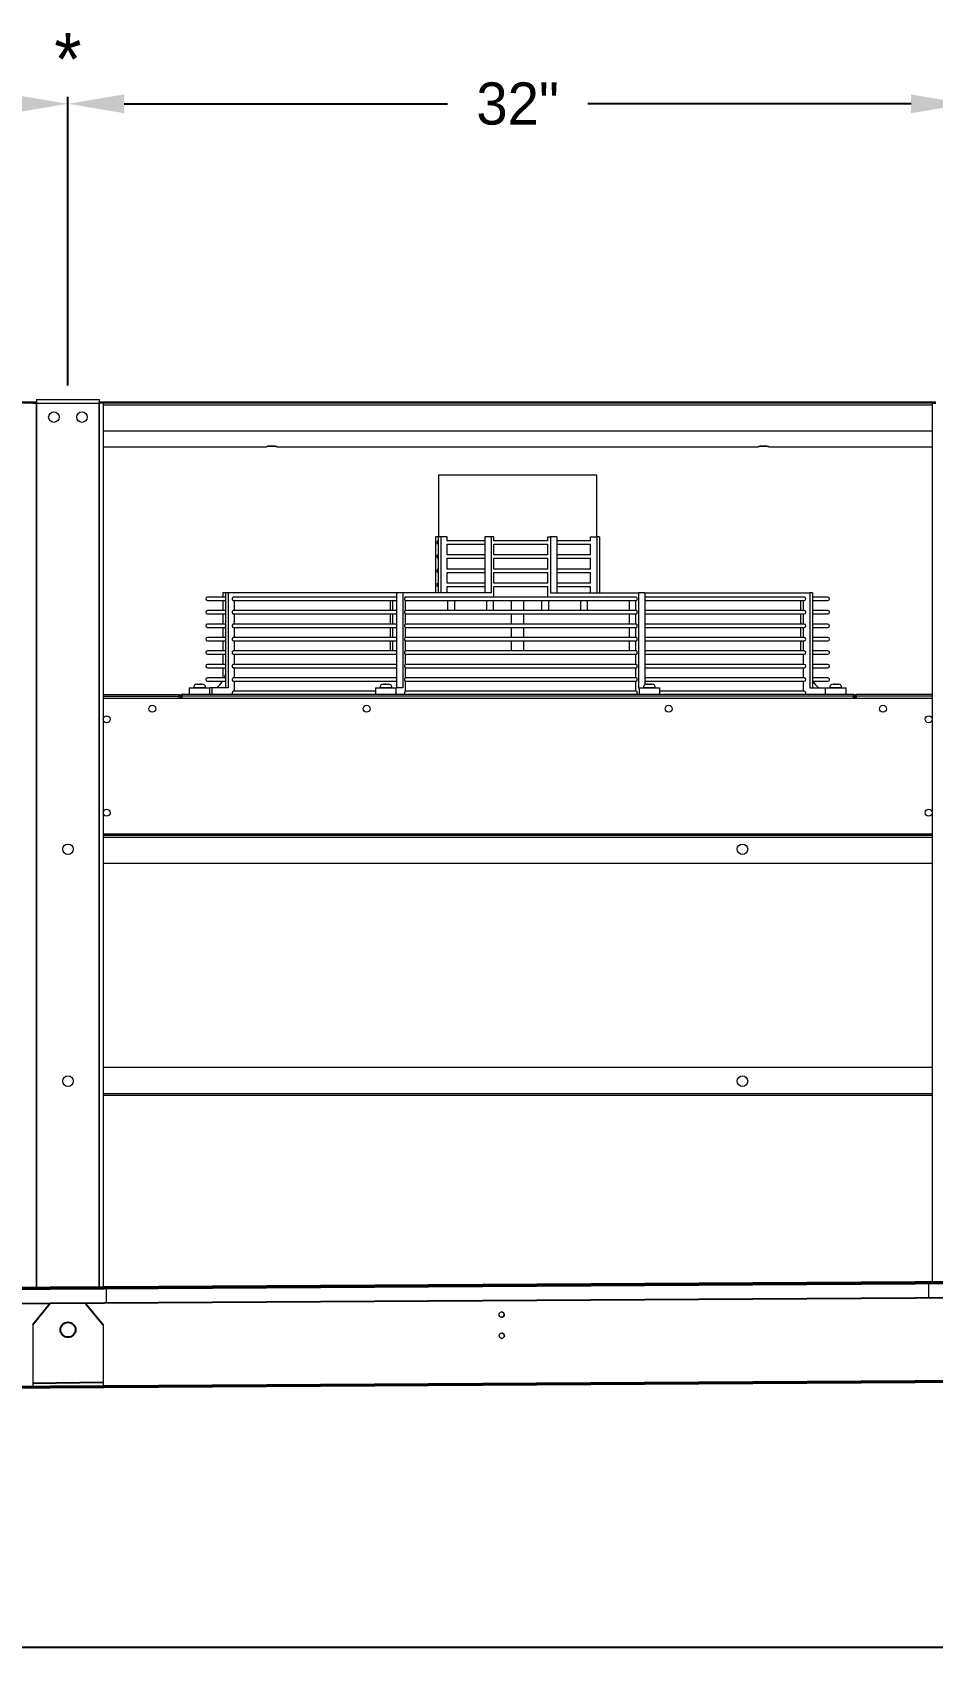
# Model space of a CAD drawing. Extents: x 6 to 271, y -23 to 146.
# Drawn here: x 193 to 225, y 30.5 to 88.9 of the extents above; entities that cross this region are included whole.
import ezdxf
from ezdxf.enums import TextEntityAlignment as Align

# ---------------------------------------------------------------- set-up
doc = ezdxf.new("R2010")
doc.units = 0
doc.header["$MEASUREMENT"] = 0
doc.layers.get('0').update_dxf_attribs({"linetype": 'CONTINUOUS'})
doc.layers.get('Defpoints').update_dxf_attribs({"linetype": 'CONTINUOUS'})
doc.dimstyles.get("Standard").update_dxf_attribs({"dimtxt": 1.5, "dimasz": 2, "dimexe": 0.25, "dimexo": 0.5, "dimgap": 0.75, "dimtad": 0, "dimtih": 1, "dimtoh": 1, "dimdec": 4, "dimzin": 0, "dimdsep": 46, "dimlunit": 5, "dimtxsty": 'STANDARD', "dimcen": 0.125, "dimclrd": 1, "dimclre": 1, "dimclrt": 1, "dimadec": 0, "dimazin": 0, "dimtfac": 1, "dimtdec": 4, "dimtofl": 0, "dimtmove": 0, "dimatfit": 3, "dimfxl": 1, "dimfrac": 2, "dimtolj": 1, "dimtzin": 0, "dimarcsym": 0})

# ---------------------------------------------------------------- blocks, each defined once
blk = doc.blocks.new('*D30')
at = {"color": 7, "lineweight": -2}
for p, q in [((265.292, 40.675), (265.292, 31.237)), ((90.295, 39.586), (90.295, 31.237)), ((92.295, 31.487), (174.794, 31.487)), ((263.292, 31.487), (180.794, 31.487))]:
    blk.add_line(p, q, dxfattribs=at)
at = {"color": 7}
for points in [[(92.295, 31.82), (92.295, 31.153), (90.295, 31.487)], [(263.292, 31.82), (263.292, 31.153), (265.292, 31.487)]]:
    blk.add_solid(points, dxfattribs=at)
at = {"layer": 'Defpoints', "color": 0}
for p in [(265.292, 41.175), (90.295, 40.086), (265.292, 31.487)]:
    blk.add_point(p, dxfattribs=at)
at = {"color": 7, "insert": (177.794, 31.487), "char_height": 1.5, "attachment_point": 5}
blk.add_mtext('\\A1;175"', dxfattribs=at)
blk = doc.blocks.new('*D34')
at = {"color": 7, "lineweight": -2}
for p, q in [((162.277, 76.382), (162.277, 86.652)), ((194.277, 76.382), (194.277, 86.652)), ((164.277, 86.402), (175.777, 86.402)), ((192.277, 86.402), (180.777, 86.402))]:
    blk.add_line(p, q, dxfattribs=at)
at = {"color": 7}
for points in [[(164.277, 86.735), (164.277, 86.068), (162.277, 86.402)], [(192.277, 86.735), (192.277, 86.068), (194.277, 86.402)]]:
    blk.add_solid(points, dxfattribs=at)
at = {"layer": 'Defpoints', "color": 0}
for p in [(194.277, 86.402), (162.277, 75.882), (194.277, 75.882)]:
    blk.add_point(p, dxfattribs=at)
at = {"color": 7, "insert": (178.277, 86.402), "char_height": 1.5, "attachment_point": 5}
blk.add_mtext('\\A1;32"', dxfattribs=at)
blk = doc.blocks.new('*D35')
at = {"color": 7, "lineweight": -2}
for p, q in [((194.277, 76.382), (194.277, 86.652)), ((226.277, 76.382), (226.277, 86.652)), ((196.277, 86.402), (207.777, 86.402)), ((224.277, 86.402), (212.777, 86.402))]:
    blk.add_line(p, q, dxfattribs=at)
at = {"color": 7}
for points in [[(196.277, 86.735), (196.277, 86.068), (194.277, 86.402)], [(224.277, 86.735), (224.277, 86.068), (226.277, 86.402)]]:
    blk.add_solid(points, dxfattribs=at)
at = {"layer": 'Defpoints', "color": 0}
for p in [(226.277, 86.402), (194.277, 75.882), (226.277, 75.882)]:
    blk.add_point(p, dxfattribs=at)
at = {"color": 7, "insert": (210.277, 86.402), "char_height": 1.5, "attachment_point": 5}
blk.add_mtext('\\A1;32"', dxfattribs=at)

msp = doc.modelspace()

# ---------------------------------------------------------------- linework, layer by layer
at = {"color": 0, "linetype": 'Continuous', "lineweight": 15}
for p, q in [((178.2767, 75.79855), (193.1622, 75.79855)), ((193.0267, 75.74684), (193.1612, 75.74684)), ((193.1612, 75.74684), (193.1612, 44.2849)), ((193.1622, 75.74684), (193.1612, 75.74684)), ((193.1622, 75.88234), (193.1622, 75.74784)), ((193.1622, 75.88234), (195.3912, 75.88234)), ((193.1622, 75.74784), (195.3912, 75.74784)), ((193.1622, 75.74684), (193.1622, 75.74784)), ((193.1622, 75.74684), (195.3912, 75.74684)), ((193.1622, 44.28491), (193.1622, 75.74684)), ((195.3912, 75.88234), (195.3912, 75.74784)), ((195.3912, 75.79855), (225.1622, 75.79855)), ((195.3912, 75.74684), (195.3912, 75.74784)), ((195.3922, 75.74684), (195.3912, 75.74684)), ((195.3912, 44.29864), (195.3912, 75.74684)), ((195.5267, 75.74684), (195.3922, 75.74684)), ((195.3922, 75.74684), (195.3922, 44.29864)), ((195.5267, 75.74684), (195.5267, 44.29947)), ((195.5267, 75.69384), (225.0267, 75.69384)), ((225.0267, 75.74684), (225.0267, 44.48118)), ((225.0267, 75.74684), (225.1612, 75.74684)), ((195.5267, 74.76509), (225.0267, 74.76509)), ((195.5267, 74.20301), (201.3392, 74.20301)), ((201.7142, 74.20301), (218.8392, 74.20301)), ((219.2142, 74.20301), (225.0267, 74.20301)), ((211.35299, 73.19334), (207.4642, 73.19334)), ((213.0892, 73.19334), (211.35299, 73.19334)), ((207.35948, 71.00234), (207.35948, 69.00734)), ((207.45286, 71.00234), (207.35948, 71.00234)), ((207.54623, 71.00234), (207.45286, 71.00234)), ((207.45286, 71.00234), (207.45286, 69.00734)), ((207.54623, 71.00234), (207.54623, 69.00734)), ((207.77166, 71.00234), (207.54623, 71.00234)), ((207.77166, 70.85152), (207.77166, 71.00234)), ((209.10703, 70.85246), (207.77166, 70.85246)), ((207.77166, 70.35152), (207.77166, 70.73339)), ((207.77166, 70.73246), (209.10703, 70.73246)), ((209.33245, 71.00234), (209.10703, 71.00234)), ((209.10703, 71.00234), (209.10703, 69.00734)), ((209.33245, 71.00234), (209.33245, 69.00734)), ((209.42583, 71.00234), (209.33245, 71.00234)), ((209.42583, 70.85152), (209.42583, 71.00234)), ((211.35299, 70.85246), (209.42583, 70.85246)), ((209.42583, 70.35152), (209.42583, 70.73339)), ((209.42583, 70.73246), (211.35299, 70.73246)), ((211.35299, 70.85246), (211.35299, 71.00234)), ((211.35299, 71.00234), (211.44637, 71.00234)), ((211.35299, 70.35246), (211.35299, 70.73246)), ((211.44637, 71.00234), (211.44637, 69.00734)), ((211.6718, 71.00234), (211.44637, 71.00234)), ((211.6718, 71.00234), (211.6718, 69.00734)), ((212.87511, 70.85246), (211.6718, 70.85246)), ((211.6718, 70.73246), (212.87511, 70.73246)), ((212.87511, 70.85246), (212.87511, 71.00234)), ((212.87511, 71.00234), (213.10054, 71.00234)), ((212.87511, 70.35246), (212.87511, 70.73246)), ((213.10054, 71.00234), (213.10054, 69.00734)), ((213.19391, 71.00234), (213.10054, 71.00234)), ((213.19391, 71.00234), (213.19391, 69.00734)), ((209.10703, 70.35246), (207.77166, 70.35246)), ((207.77166, 69.85152), (207.77166, 70.23339)), ((207.77166, 70.23246), (209.10703, 70.23246)), ((211.35299, 70.35246), (209.42583, 70.35246)), ((209.42583, 69.85152), (209.42583, 70.23339)), ((209.42583, 70.23246), (211.35299, 70.23246)), ((211.35299, 69.85246), (211.35299, 70.23246)), ((212.87511, 70.35246), (211.6718, 70.35246)), ((211.6718, 70.23246), (212.87511, 70.23246)), ((212.87511, 69.85246), (212.87511, 70.23246)), ((209.10703, 69.85246), (207.77166, 69.85246)), ((207.77166, 69.35152), (207.77166, 69.73339)), ((207.77166, 69.73246), (209.10703, 69.73246)), ((211.35299, 69.85246), (209.42583, 69.85246)), ((209.42583, 69.35152), (209.42583, 69.73339)), ((209.42583, 69.73246), (211.35299, 69.73246)), ((211.35299, 69.35246), (211.35299, 69.73246)), ((212.87511, 69.85246), (211.6718, 69.85246)), ((211.6718, 69.73246), (212.87511, 69.73246)), ((212.87511, 69.35246), (212.87511, 69.73246)), ((199.78968, 69.00734), (199.78968, 68.85246)), ((199.88305, 69.00734), (199.78968, 69.00734)), ((199.97643, 69.00734), (199.88305, 69.00734)), ((199.88305, 69.00734), (199.88305, 65.62634)), ((199.97643, 69.00734), (199.97643, 65.62634)), ((205.97151, 69.00734), (199.97643, 69.00734)), ((206.19694, 69.00734), (205.97151, 69.00734)), ((205.97151, 69.00734), (205.97151, 65.62634)), ((206.19694, 69.00734), (206.19694, 65.62634)), ((209.33245, 69.00734), (206.19694, 69.00734)), ((209.10703, 69.35246), (207.77166, 69.35246)), ((207.77166, 69.00734), (207.77166, 69.23339)), ((207.77166, 69.23246), (209.10703, 69.23246)), ((211.35299, 69.35246), (209.42583, 69.35246)), ((209.42583, 68.85246), (209.42583, 69.23339)), ((209.42583, 69.23246), (211.35299, 69.23246)), ((211.35299, 68.85246), (211.35299, 69.23246)), ((211.44637, 69.00734), (214.58189, 69.00734)), ((212.87511, 69.35246), (211.6718, 69.35246)), ((211.6718, 69.23246), (212.87511, 69.23246)), ((212.87511, 69.00734), (212.87511, 69.23246)), ((214.58189, 69.00734), (214.58189, 65.62634)), ((214.80731, 69.00734), (214.58189, 69.00734)), ((214.80731, 69.00734), (214.80731, 65.73443)), ((214.80731, 69.00734), (220.67034, 69.00734)), ((220.67034, 69.00734), (220.67034, 65.62634)), ((220.76372, 69.00734), (220.67034, 69.00734)), ((220.76372, 69.00734), (220.76372, 65.62634)), ((199.88305, 68.85246), (199.23658, 68.85246)), ((199.23658, 68.73246), (199.88305, 68.73246)), ((199.88305, 68.37379), (199.23658, 68.37379)), ((199.78968, 68.73246), (199.78968, 68.37379)), ((200.17283, 68.73246), (205.97151, 68.73246)), ((205.97151, 68.85246), (200.1729, 68.85246)), ((205.97151, 68.37379), (200.1729, 68.37379)), ((200.20185, 68.37379), (200.20185, 68.73246)), ((205.74608, 68.73246), (205.74608, 68.37379)), ((205.83946, 68.37379), (205.83946, 68.73246)), ((206.27829, 68.73246), (214.50157, 68.73246)), ((214.50157, 68.85246), (206.27842, 68.85246)), ((214.50157, 68.37379), (206.27842, 68.37379)), ((206.29031, 68.37379), (206.29031, 68.73246)), ((214.26308, 68.37379), (214.26308, 68.73246)), ((214.48851, 68.37379), (214.48851, 68.73246)), ((220.47643, 68.85246), (214.80731, 68.85246)), ((214.80731, 68.73246), (220.47643, 68.73246)), ((220.47643, 68.37379), (214.80731, 68.37379)), ((220.35154, 68.37379), (220.35154, 68.73246)), ((220.44492, 68.37379), (220.44492, 68.73246)), ((221.31681, 68.85246), (220.76372, 68.85246)), ((220.76372, 68.73246), (221.31681, 68.73246)), ((221.31681, 68.37379), (220.76372, 68.37379)), ((199.23658, 68.25379), (199.88305, 68.25379)), ((199.88305, 67.89512), (199.23658, 67.89512)), ((199.23658, 67.77513), (199.88305, 67.77513)), ((199.78968, 68.25379), (199.78968, 67.89512)), ((199.78968, 67.77513), (199.78968, 67.41646)), ((200.17283, 68.25379), (205.97151, 68.25379)), ((200.17283, 67.77513), (205.97151, 67.77513)), ((205.97151, 67.89512), (200.1729, 67.89512)), ((200.20185, 67.89512), (200.20185, 68.25379)), ((200.20185, 67.41646), (200.20185, 67.77513)), ((205.74608, 68.25379), (205.74608, 67.89512)), ((205.74608, 67.77513), (205.74608, 67.41646)), ((205.83946, 67.89512), (205.83946, 68.25379)), ((205.83946, 67.41646), (205.83946, 67.77513)), ((206.27829, 68.25379), (214.50157, 68.25379)), ((206.27829, 67.77513), (214.50157, 67.77513)), ((214.50157, 67.89512), (206.27842, 67.89512)), ((206.29031, 67.89512), (206.29031, 68.25379)), ((206.29031, 67.41646), (206.29031, 67.77513)), ((214.26308, 67.89512), (214.26308, 68.25379)), ((214.26308, 67.41646), (214.26308, 67.77513)), ((214.48851, 67.89512), (214.48851, 68.25379)), ((214.48851, 67.41646), (214.48851, 67.77513)), ((214.80731, 68.25379), (220.47643, 68.25379)), ((220.47643, 67.89512), (214.80731, 67.89512)), ((214.80731, 67.77513), (220.47643, 67.77513)), ((220.35154, 67.89512), (220.35154, 68.25379)), ((220.35154, 67.41646), (220.35154, 67.77513)), ((220.44492, 67.89512), (220.44492, 68.25379)), ((220.44492, 67.41646), (220.44492, 67.77513)), ((220.76372, 68.25379), (221.31681, 68.25379)), ((221.31681, 67.89512), (220.76372, 67.89512)), ((220.76372, 67.77513), (221.31681, 67.77513)), ((199.88305, 67.41646), (199.23658, 67.41646)), ((199.23658, 67.29646), (199.88305, 67.29646)), ((199.78968, 67.29646), (199.78968, 66.93779)), ((200.17283, 67.29646), (205.97151, 67.29646)), ((205.97151, 67.41646), (200.1729, 67.41646)), ((200.20185, 66.93779), (200.20185, 67.29646)), ((205.74608, 67.29646), (205.74608, 66.93779)), ((205.83946, 66.93779), (205.83946, 67.29646)), ((206.27829, 67.29646), (214.50157, 67.29646)), ((214.50157, 67.41646), (206.27842, 67.41646)), ((206.29031, 66.93779), (206.29031, 67.29646)), ((214.26308, 66.93779), (214.26308, 67.29646)), ((214.48851, 66.93779), (214.48851, 67.29646)), ((220.47643, 67.41646), (214.80731, 67.41646)), ((214.80731, 67.29646), (220.47643, 67.29646)), ((220.35154, 66.93779), (220.35154, 67.29646)), ((220.44492, 66.93779), (220.44492, 67.29646)), ((221.31681, 67.41646), (220.76372, 67.41646)), ((220.76372, 67.29646), (221.31681, 67.29646)), ((199.88305, 66.93779), (199.23658, 66.93779)), ((199.23658, 66.81779), (199.88305, 66.81779)), ((199.78968, 66.81779), (199.78968, 66.45913)), ((200.17283, 66.81779), (205.97151, 66.81779)), ((205.97151, 66.93779), (200.1729, 66.93779)), ((200.20185, 66.45913), (200.20185, 66.81779)), ((206.27829, 66.81779), (214.50157, 66.81779)), ((214.50157, 66.93779), (206.27842, 66.93779)), ((206.29031, 66.45913), (206.29031, 66.81779)), ((214.48851, 66.45913), (214.48851, 66.81779)), ((220.47643, 66.93779), (214.80731, 66.93779)), ((214.80731, 66.81779), (220.47643, 66.81779)), ((220.44492, 66.45913), (220.44492, 66.81779)), ((221.31681, 66.93779), (220.76372, 66.93779)), ((220.76372, 66.81779), (221.31681, 66.81779)), ((199.88305, 66.45913), (199.23658, 66.45913)), ((199.23658, 66.33913), (199.88305, 66.33913)), ((199.78968, 66.33913), (199.78968, 65.98046)), ((200.17283, 66.33913), (205.97151, 66.33913)), ((205.97151, 66.45913), (200.1729, 66.45913)), ((200.20185, 65.98046), (200.20185, 66.33913)), ((206.27829, 66.33913), (214.50157, 66.33913)), ((214.50157, 66.45913), (206.27842, 66.45913)), ((206.29031, 65.98046), (206.29031, 66.33913)), ((214.48851, 65.98046), (214.48851, 66.33913)), ((220.47643, 66.45913), (214.80731, 66.45913)), ((214.80731, 66.33913), (220.47643, 66.33913)), ((220.44492, 65.98046), (220.44492, 66.33913)), ((221.31681, 66.45913), (220.76372, 66.45913)), ((220.76372, 66.33913), (221.31681, 66.33913)), ((198.59017, 65.62634), (198.61826, 65.62634)), ((198.61826, 65.62634), (199.32817, 65.62634)), ((199.17792, 65.62734), (198.74042, 65.62734)), ((198.86442, 65.75134), (198.86458, 65.75134)), ((198.86731, 65.75134), (198.86458, 65.75134)), ((198.86731, 65.75134), (198.87781, 65.75134)), ((198.88849, 65.75134), (198.87781, 65.75134)), ((198.88849, 65.75134), (198.96453, 65.75134)), ((198.97609, 65.75134), (198.96453, 65.75134)), ((198.98237, 65.75134), (198.97609, 65.75134)), ((198.98237, 65.75134), (199.00773, 65.75134)), ((199.02228, 65.75134), (199.00773, 65.75134)), ((199.02228, 65.75134), (199.05392, 65.75134)), ((199.88305, 65.98046), (199.23658, 65.98046)), ((199.23658, 65.86046), (199.88305, 65.86046)), ((199.39346, 65.62634), (199.32817, 65.62634)), ((199.39346, 65.62634), (199.39346, 65.38234)), ((199.97643, 65.62634), (199.39346, 65.62634)), ((200.17283, 65.86046), (205.97151, 65.86046)), ((205.97151, 65.98046), (200.1729, 65.98046)), ((205.21983, 65.5018), (200.1729, 65.5018)), ((200.20185, 65.5018), (200.20185, 65.86046)), ((205.21983, 65.62634), (205.24791, 65.62634)), ((205.24791, 65.62634), (205.95783, 65.62634)), ((205.80758, 65.62734), (205.37008, 65.62734)), ((205.49408, 65.75134), (205.52572, 65.75134)), ((205.54026, 65.75134), (205.52572, 65.75134)), ((205.54026, 65.75134), (205.56563, 65.75134)), ((205.57191, 65.75134), (205.56563, 65.75134)), ((205.58347, 65.75134), (205.57191, 65.75134)), ((205.58347, 65.75134), (205.65951, 65.75134)), ((205.67019, 65.75134), (205.65951, 65.75134)), ((205.67019, 65.75134), (205.68069, 65.75134)), ((205.68342, 65.75134), (205.68069, 65.75134)), ((205.68342, 65.75134), (205.68358, 65.75134)), ((206.19694, 65.62634), (205.95783, 65.62634)), ((206.27829, 65.86046), (214.50157, 65.86046)), ((214.50157, 65.98046), (206.27842, 65.98046)), ((214.50157, 65.5018), (206.27842, 65.5018)), ((206.29031, 65.5018), (206.29031, 65.86046)), ((214.48851, 65.5018), (214.48851, 65.86046)), ((214.58189, 65.62634), (214.59557, 65.62634)), ((214.59557, 65.62634), (214.62366, 65.62634)), ((214.62366, 65.62634), (215.33357, 65.62634)), ((214.76247, 65.62734), (214.74582, 65.62734)), ((215.18332, 65.62734), (214.76247, 65.62734)), ((220.47643, 65.98046), (214.80731, 65.98046)), ((214.80731, 65.86046), (220.47643, 65.86046)), ((214.86982, 65.75134), (214.86997, 65.75134)), ((214.8727, 65.75134), (214.86997, 65.75134)), ((214.8727, 65.75134), (214.88321, 65.75134)), ((214.89389, 65.75134), (214.88321, 65.75134)), ((214.89389, 65.75134), (214.96993, 65.75134)), ((214.98148, 65.75134), (214.96993, 65.75134)), ((214.98776, 65.75134), (214.98148, 65.75134)), ((214.98776, 65.75134), (215.01313, 65.75134)), ((215.02767, 65.75134), (215.01313, 65.75134)), ((215.02767, 65.75134), (215.05932, 65.75134)), ((220.47643, 65.5018), (215.33357, 65.5018)), ((220.44492, 65.5018), (220.44492, 65.86046)), ((220.67034, 65.62634), (221.22522, 65.62634)), ((221.31681, 65.98046), (220.76372, 65.98046)), ((220.76372, 65.86046), (221.31681, 65.86046)), ((221.22522, 65.62634), (221.25331, 65.62634)), ((221.25331, 65.62634), (221.96322, 65.62634)), ((221.51051, 65.62734), (221.37547, 65.62734)), ((221.49947, 65.75134), (221.53112, 65.75134)), ((221.81297, 65.62734), (221.51051, 65.62734)), ((221.54566, 65.75134), (221.53112, 65.75134)), ((221.54566, 65.75134), (221.57103, 65.75134)), ((221.57731, 65.75134), (221.57103, 65.75134)), ((221.58886, 65.75134), (221.57731, 65.75134)), ((221.58886, 65.75134), (221.6649, 65.75134)), ((221.67558, 65.75134), (221.6649, 65.75134)), ((221.67558, 65.75134), (221.68609, 65.75134)), ((221.68882, 65.75134), (221.68609, 65.75134)), ((221.68882, 65.75134), (221.68897, 65.75134)), ((195.5267, 65.38234), (198.2257, 65.38234)), ((195.5267, 65.33134), (198.2257, 65.33134)), ((195.5267, 65.25734), (225.0267, 65.25734)), ((198.2257, 65.38234), (198.2257, 65.33134)), ((198.2257, 65.33134), (198.2257, 65.25734)), ((198.2767, 65.33134), (198.2267, 65.33134)), ((198.2267, 65.33134), (198.2267, 65.25734)), ((198.2767, 65.33354), (198.2767, 65.25734)), ((198.3245, 65.33354), (198.2767, 65.33354)), ((198.3245, 65.33354), (198.3245, 65.25734)), ((222.2279, 65.38234), (198.3255, 65.38234)), ((198.3255, 65.38234), (198.3255, 65.33354)), ((222.2279, 65.33354), (198.3255, 65.33354)), ((198.3255, 65.33354), (198.3255, 65.25734)), ((222.2279, 65.38234), (222.2279, 65.33354)), ((222.2279, 65.33354), (222.2279, 65.25734)), ((222.2289, 65.33354), (222.2767, 65.33354)), ((222.2289, 65.25734), (222.2289, 65.33354)), ((222.2767, 65.25734), (222.2767, 65.33354)), ((222.3267, 65.33134), (222.2767, 65.33134)), ((222.3267, 65.33134), (222.3267, 65.25734)), ((222.3277, 65.33134), (222.3277, 65.38234)), ((225.0267, 65.38234), (222.3277, 65.38234)), ((222.3277, 65.25734), (222.3277, 65.33134)), ((225.0267, 65.33134), (222.3277, 65.33134)), ((195.5267, 60.43334), (225.0267, 60.43334)), ((195.5267, 60.43234), (225.0267, 60.43234)), ((195.5267, 60.38234), (225.0267, 60.38234)), ((195.5267, 60.31884), (225.0267, 60.31884)), ((195.5267, 59.38234), (225.0267, 59.38234)), ((195.5267, 52.13234), (225.0267, 52.13234)), ((195.5267, 51.19584), (225.0267, 51.19584)), ((195.5267, 51.13234), (225.0267, 51.13234)), ((195.64635, 44.29687), (224.89579, 44.47855)), ((195.64663, 44.25268), (224.89606, 44.43436)), ((224.89606, 44.43436), (224.89579, 44.47855)), ((224.89606, 44.43436), (224.89924, 43.92263)), ((195.5267, 43.73949), (225.0267, 43.92272)), ((195.64635, 44.29687), (195.64663, 44.25268)), ((195.64981, 43.74096), (195.64663, 44.25268)), ((224.89924, 43.92263), (195.64981, 43.74096)), ((193.0267, 42.96604), (193.0267, 40.75238)), ((195.5267, 42.96604), (195.5267, 40.79337)), ((195.5267, 40.79043), (225.0267, 40.97366)), ((195.5267, 40.73943), (225.0267, 40.92266))]:
    msp.add_line(p, q, dxfattribs=at)
at = {"color": 0}
for p, q in [((260.14511, 44.69749), (96.39821, 43.68888)), ((96.39854, 43.63622), (260.14539, 44.65295)), ((260.0267, 44.14011), (96.5267, 43.12457)), ((193.63724, 43.71178), (193.0267, 42.96604)), ((194.91615, 43.71178), (195.5267, 42.96604)), ((96.5267, 40.17551), (260.0267, 41.19106)), ((260.0267, 41.14006), (96.5267, 40.12451)), ((195.5267, 40.91837), (193.0267, 40.87738)), ((193.0267, 40.75238), (193.0267, 40.70137))]:
    msp.add_line(p, q, dxfattribs=at)
at = {"color": 0, "linetype": 'Continuous', "lineweight": 15, "flags": 128}
for points in [[(201.3392, 74.20301), (201.34679, 74.20907), (201.36896, 74.21463), (201.40391, 74.21926), (201.44881, 74.22256), (201.50001, 74.22429), (201.55338, 74.22429), (201.60459, 74.22256), (201.64948, 74.21926), (201.68443, 74.21463), (201.7066, 74.20907), (201.7142, 74.20301)], [(201.7142, 74.20301), (201.70654, 74.20906), (201.68433, 74.21462), (201.64938, 74.21923), (201.60451, 74.22253), (201.55335, 74.22425), (201.50004, 74.22425), (201.44888, 74.22253), (201.40401, 74.21923), (201.36906, 74.21462), (201.34686, 74.20906), (201.3392, 74.20301)], [(218.8392, 74.20301), (218.84679, 74.20907), (218.86896, 74.21463), (218.90391, 74.21926), (218.94881, 74.22256), (219.00001, 74.22429), (219.05338, 74.22429), (219.10459, 74.22256), (219.14948, 74.21926), (219.18443, 74.21463), (219.2066, 74.20907), (219.2142, 74.20301)], [(219.2142, 74.20301), (219.20653, 74.20906), (219.18433, 74.21462), (219.14938, 74.21923), (219.10451, 74.22253), (219.05336, 74.22425), (219.00004, 74.22425), (218.94888, 74.22253), (218.90401, 74.21923), (218.86906, 74.21462), (218.84686, 74.20906), (218.8392, 74.20301)], [(214.50157, 68.85246), (214.50162, 68.85246), (214.5109, 68.84728), (214.51858, 68.83275), (214.52336, 68.81135), (214.52442, 68.78673), (214.52159, 68.76308), (214.51534, 68.74444), (214.50674, 68.734), (214.50157, 68.73246)], [(214.50157, 68.37379), (214.50582, 68.37275), (214.51419, 68.36392), (214.5206, 68.34734), (214.52408, 68.32558), (214.52408, 68.302), (214.5206, 68.28024), (214.51419, 68.26366), (214.50582, 68.25483), (214.50157, 68.25379)], [(214.50157, 67.89512), (214.50582, 67.89409), (214.51419, 67.88525), (214.5206, 67.86867), (214.52408, 67.84691), (214.52408, 67.82333), (214.5206, 67.80158), (214.51419, 67.785), (214.50582, 67.77616), (214.50157, 67.77513)], [(214.50157, 67.41646), (214.50582, 67.41542), (214.51419, 67.40658), (214.5206, 67.39001), (214.52408, 67.36825), (214.52408, 67.34467), (214.5206, 67.32291), (214.51419, 67.30633), (214.50582, 67.2975), (214.50157, 67.29646)], [(214.50157, 66.93779), (214.50582, 66.93675), (214.51419, 66.92792), (214.5206, 66.91134), (214.52408, 66.88958), (214.52408, 66.866), (214.5206, 66.84424), (214.51419, 66.82767), (214.50582, 66.81883), (214.50157, 66.81779)], [(199.88305, 66.12526), (199.8445, 66.00901), (199.83253, 65.98046)], [(214.50157, 66.45913), (214.50582, 66.45809), (214.51419, 66.44925), (214.5206, 66.43268), (214.52408, 66.41092), (214.52408, 66.38734), (214.5206, 66.36558), (214.51419, 66.349), (214.50582, 66.34017), (214.50157, 66.33913)], [(214.50157, 65.98046), (214.50582, 65.97942), (214.51419, 65.97059), (214.5206, 65.95401), (214.52408, 65.93225), (214.52408, 65.90867), (214.5206, 65.88691), (214.51419, 65.87034), (214.50582, 65.8615), (214.50157, 65.86046)], [(214.50157, 65.5018), (214.50608, 65.50063), (214.51451, 65.49135), (214.52089, 65.4742), (214.5242, 65.4519), (214.52391, 65.42799), (214.52251, 65.41722)]]:
    msp.add_lwpolyline(points, dxfattribs=at)
at = {"color": 0, "linetype": 'Continuous', "lineweight": 15}
for centre, radius in [((193.7767, 75.25734), 0.1875), ((194.7767, 75.25734), 0.1875), ((197.2767, 64.88234), 0.125), ((204.9017, 64.88234), 0.125), ((215.6517, 64.88234), 0.125), ((223.2767, 64.88234), 0.125), ((195.6517, 64.50734), 0.125), ((224.9017, 64.50734), 0.125), ((195.6517, 61.18334), 0.125), ((224.9017, 61.18334), 0.125), ((194.2767, 59.88234), 0.1875), ((218.2767, 59.88234), 0.1875), ((194.2767, 51.63234), 0.1875), ((218.2767, 51.63234), 0.1875), ((209.70764, 43.32756), 0.09375), ((209.7123, 42.57757), 0.09375)]:
    msp.add_circle(centre, radius, dxfattribs=at)
at = {"color": 0}
msp.add_circle((194.2767, 42.79036), 0.26853, dxfattribs=at)
at = {"color": 0, "linetype": 'Continuous', "lineweight": 15}
for centre, radius, start, end in [((207.4642, 70.79246), 0.06, 100.8922831, 259.1077169), ((207.4642, 70.29246), 0.06, 100.8922831, 259.1077169), ((207.4642, 69.79246), 0.06, 100.8922831, 259.1077169), ((207.4642, 69.29246), 0.06, 100.8922831, 259.1077169), ((199.23658, 68.79246), 0.06, 90, 270), ((199.23658, 68.31379), 0.06, 90, 270), ((220.47326, 68.79246), 0.06008, 273.0264215, 86.9735785), ((220.47314, 68.31379), 0.06009, 273.1447907, 86.8552093), ((221.31681, 68.79246), 0.06, 270, 90), ((221.31681, 68.31379), 0.06, 270, 90), ((199.23658, 67.83512), 0.06, 90, 270), ((220.47314, 67.83512), 0.06009, 273.1432295, 86.8567705), ((221.31681, 67.83512), 0.06, 270, 90), ((199.23658, 67.35646), 0.06, 90, 270), ((220.47314, 67.35646), 0.06009, 273.1447907, 86.8552093), ((221.31681, 67.35646), 0.06, 270, 90), ((199.23658, 66.87779), 0.06, 90, 270), ((220.47314, 66.87779), 0.06009, 273.1432295, 86.8567705), ((221.31681, 66.87779), 0.06, 270, 90), ((199.23658, 66.39913), 0.06, 90, 270), ((220.47314, 66.39913), 0.06009, 273.1447907, 86.8552093), ((221.31681, 66.39913), 0.06, 270, 90), ((198.86442, 65.62734), 0.124, 90, 180), ((199.05392, 65.62734), 0.124, 0, 90), ((199.23658, 65.92046), 0.06, 90, 270), ((198.9164, 66.38134), 1, 310.9746302, 328.6087893), ((205.49408, 65.62734), 0.124, 90, 180), ((205.68358, 65.62734), 0.124, 0, 90), ((214.86982, 65.62734), 0.124, 90, 180), ((215.05932, 65.62734), 0.124, 0, 90), ((220.47314, 65.92046), 0.06009, 273.1447907, 86.8552093), ((220.47295, 65.44231), 0.05959, 335.0984072, 86.6494), ((221.637, 66.38134), 1, 211.3912107, 229.0253698), ((221.31681, 65.92046), 0.06, 270, 90), ((221.49947, 65.62734), 0.124, 90, 180), ((221.68897, 65.62734), 0.124, 0, 90), ((198.2257, 65.33134), 0.051, 0, 90), ((198.2257, 65.33134), 0.001, 0, 90), ((198.3255, 65.33354), 0.0488, 90, 180), ((198.3255, 65.33354), 0.001, 90, 180), ((222.2279, 65.33354), 0.0488, 360, 90), ((222.2279, 65.33354), 0.001, 0, 90), ((222.3277, 65.33134), 0.051, 90, 180), ((222.3277, 65.33134), 0.001, 90, 180), ((224.56994, 43.92009), 0.32931, 0.3188823, 0.4418804), ((195.7459, 43.74108), 0.0961, 180.0741277, 180.4959748), ((209.70622, 43.32755), 0.09375, 0.3558767, 89.9193288), ((209.70622, 43.32755), 0.09375, 270.7924248, 0.3558767), ((209.71087, 42.57756), 0.09375, 0.3558767, 89.9193267), ((209.71087, 42.57756), 0.09375, 270.7924269, 0.3558767)]:
    msp.add_arc(centre, radius, start, end, dxfattribs=at)
for points in [[(193.1622, 75.75734), (163.3912, 75.75734)], [(225.1622, 75.75734), (195.3912, 75.75734)], [(195.5267, 74.2026), (201.3392, 74.2026)], [(201.7142, 74.2026), (218.8392, 74.2026)], [(219.2142, 74.2026), (225.0267, 74.2026)], [(207.4642, 73.19334), (207.4642, 71.00234)], [(213.0892, 71.00234), (213.0892, 73.19334)], [(207.78657, 68.73246), (207.78657, 68.37379)], [(208.03657, 68.37379), (208.03657, 68.73246)], [(209.17203, 68.73246), (209.17203, 68.37379)], [(209.42203, 68.37379), (209.42203, 68.73246)], [(210.0502, 68.73246), (210.0502, 68.37379)], [(210.5032, 68.37379), (210.5032, 68.73246)], [(211.13137, 68.73246), (211.13137, 68.37379)], [(211.38137, 68.37379), (211.38137, 68.73246)], [(212.51683, 68.73246), (212.51683, 68.37379)], [(212.76683, 68.37379), (212.76683, 68.73246)], [(210.0502, 68.25379), (210.0502, 67.89512)], [(210.0502, 67.77513), (210.0502, 67.41646)], [(210.5032, 67.89512), (210.5032, 68.25379)], [(210.5032, 67.41646), (210.5032, 67.77513)], [(210.0502, 67.29646), (210.0502, 66.93779)], [(210.5032, 66.93779), (210.5032, 67.29646)], [(198.59017, 65.62634), (198.59017, 65.38234)], [(198.74042, 65.62734), (198.74042, 65.62634)], [(198.86458, 65.75134), (198.8606, 65.75127)], [(198.8606, 65.75127), (198.86731, 65.75134)], [(198.87781, 65.75134), (198.88452, 65.75127)], [(198.88452, 65.75127), (198.88849, 65.75134)], [(198.96453, 65.75134), (198.96618, 65.75127)], [(198.96618, 65.75127), (198.98237, 65.75134)], [(199.00773, 65.75134), (199.02392, 65.75127)], [(199.02392, 65.75127), (199.02228, 65.75134)], [(199.17792, 65.62634), (199.17792, 65.62734)], [(199.32817, 65.38234), (199.32817, 65.62634)], [(205.21983, 65.62634), (205.21983, 65.38234)], [(205.37008, 65.62734), (205.37008, 65.62634)], [(205.52572, 65.75134), (205.52408, 65.75127)], [(205.52408, 65.75127), (205.54026, 65.75134)], [(205.56563, 65.75134), (205.58182, 65.75127)], [(205.58182, 65.75127), (205.58347, 65.75134)], [(205.65951, 65.75134), (205.66348, 65.75127)], [(205.66348, 65.75127), (205.67019, 65.75134)], [(205.68069, 65.75134), (205.6874, 65.75127)], [(205.6874, 65.75127), (205.68342, 65.75134)], [(205.80758, 65.62634), (205.80758, 65.62734)], [(205.95783, 65.38234), (205.95783, 65.62634)], [(214.59557, 65.62634), (214.59557, 65.38234)], [(214.74582, 65.62734), (214.74582, 65.62634)], [(214.86997, 65.75134), (214.866, 65.75127)], [(214.866, 65.75127), (214.8727, 65.75134)], [(214.88321, 65.75134), (214.88991, 65.75127)], [(214.88991, 65.75127), (214.89389, 65.75134)], [(214.96993, 65.75134), (214.97158, 65.75127)], [(214.97158, 65.75127), (214.98776, 65.75134)], [(215.01313, 65.75134), (215.02932, 65.75127)], [(215.02932, 65.75127), (215.02767, 65.75134)], [(215.18332, 65.62634), (215.18332, 65.62734)], [(215.33357, 65.38234), (215.33357, 65.62634)], [(221.22522, 65.62634), (221.22522, 65.38234)], [(221.37547, 65.62734), (221.37547, 65.62634)], [(221.53112, 65.75134), (221.52947, 65.75127)], [(221.52947, 65.75127), (221.54566, 65.75134)], [(221.57103, 65.75134), (221.58722, 65.75127)], [(221.58722, 65.75127), (221.58886, 65.75134)], [(221.6649, 65.75134), (221.66888, 65.75127)], [(221.66888, 65.75127), (221.67558, 65.75134)], [(221.68609, 65.75134), (221.69279, 65.75127)], [(221.69279, 65.75127), (221.68882, 65.75134)], [(221.81297, 65.62634), (221.81297, 65.62734)], [(221.96322, 65.38234), (221.96322, 65.62634)]]:
    msp.add_open_spline(points, degree=1, dxfattribs=at)
for points, knots in [([(200.17887, 68.85124), (200.17568, 68.85178), (200.16632, 68.85336), (200.15075, 68.84854), (200.13479, 68.83773), (200.1231, 68.82148), (200.11702, 68.80205), (200.11723, 68.78151), (200.12371, 68.76225), (200.13573, 68.74625), (200.15189, 68.73597), (200.16607, 68.73156), (200.17391, 68.73292), (200.17561, 68.73321)], [0, 0, 0, 0, 0.05278572, 0.15493867, 0.25708663, 0.35921651, 0.46132704, 0.56341042, 0.66548945, 0.76757724, 0.86968267, 0.9718143, 1, 1, 1, 1]), ([(200.17887, 68.37258), (200.17568, 68.37311), (200.16632, 68.37469), (200.15075, 68.36987), (200.13479, 68.35907), (200.1231, 68.34282), (200.11702, 68.32339), (200.11723, 68.30285), (200.12371, 68.28358), (200.13573, 68.26759), (200.15189, 68.25731), (200.16607, 68.25289), (200.17391, 68.25425), (200.17561, 68.25455)], [0, 0, 0, 0, 0.05278626, 0.15494043, 0.25708822, 0.35921795, 0.46132268, 0.56341185, 0.66549072, 0.76757375, 0.86968212, 0.97181359, 1, 1, 1, 1]), ([(206.28085, 68.85171), (206.28054, 68.85192), (206.27773, 68.85384), (206.27209, 68.85103), (206.265, 68.8429), (206.25936, 68.82842), (206.25587, 68.81006), (206.2549, 68.78967), (206.25658, 68.76963), (206.26069, 68.75208), (206.26679, 68.7394), (206.27306, 68.73269), (206.27704, 68.73314), (206.27844, 68.7333)], [0, 0, 0, 0, 0.012920957, 0.116404363, 0.219884984, 0.323355221, 0.426800138, 0.53022616, 0.63363512, 0.73704854, 0.840477532, 0.943930134, 1, 1, 1, 1]), ([(206.28085, 68.37304), (206.28054, 68.37326), (206.27773, 68.37518), (206.27209, 68.37236), (206.265, 68.36423), (206.25936, 68.34975), (206.25587, 68.3314), (206.2549, 68.311), (206.25657, 68.29097), (206.26069, 68.27341), (206.26679, 68.26073), (206.27306, 68.25403), (206.27704, 68.25448), (206.27844, 68.25464)], [0, 0, 0, 0, 0.01292098, 0.11640453, 0.21988784, 0.32335402, 0.42680449, 0.53022468, 0.63363968, 0.73704811, 0.84047726, 0.94393001, 1, 1, 1, 1]), ([(200.17892, 67.89398), (200.17492, 67.89449), (200.16472, 67.89581), (200.14856, 67.89018), (200.13305, 67.8786), (200.122, 67.86183), (200.11669, 67.84214), (200.11771, 67.82163), (200.12494, 67.80269), (200.13758, 67.78723), (200.15412, 67.7778), (200.16769, 67.77399), (200.17471, 67.77544), (200.17562, 67.77563)], [0, 0, 0, 0, 0.06581696, 0.16795542, 0.27009101, 0.37220493, 0.4742996, 0.57636966, 0.67843916, 0.78051702, 0.88261539, 0.98474, 1, 1, 1, 1]), ([(206.28088, 67.89391), (206.27936, 67.89446), (206.27528, 67.89593), (206.26868, 67.89071), (206.26216, 67.8795), (206.25745, 67.86299), (206.2551, 67.84342), (206.25535, 67.82288), (206.25819, 67.80379), (206.26331, 67.78803), (206.27008, 67.7783), (206.27549, 67.77413), (206.27823, 67.77529), (206.27843, 67.77537)], [0, 0, 0, 0, 0.06116291, 0.16461154, 0.26805211, 0.37147579, 0.47487523, 0.57825279, 0.68162379, 0.78500508, 0.88840813, 0.99183453, 1, 1, 1, 1]), ([(200.17892, 67.41531), (200.17492, 67.41583), (200.16472, 67.41715), (200.14856, 67.41152), (200.13305, 67.39993), (200.122, 67.38317), (200.11669, 67.36347), (200.11771, 67.34296), (200.12494, 67.32402), (200.13758, 67.30857), (200.15412, 67.29914), (200.16769, 67.29532), (200.17471, 67.29678), (200.17562, 67.29697)], [0, 0, 0, 0, 0.06581707, 0.16795731, 0.27009305, 0.37220714, 0.47429626, 0.57637242, 0.67844209, 0.78051568, 0.88261421, 0.98473997, 1, 1, 1, 1]), ([(206.28088, 67.41525), (206.27936, 67.41579), (206.27528, 67.41727), (206.26868, 67.41204), (206.26216, 67.40083), (206.25745, 67.38432), (206.2551, 67.36475), (206.25535, 67.34422), (206.25819, 67.32512), (206.26331, 67.30936), (206.27008, 67.29963), (206.27549, 67.29547), (206.27823, 67.29662), (206.27843, 67.29671)], [0, 0, 0, 0, 0.061163388, 0.164613486, 0.268054015, 0.371477655, 0.474871314, 0.578254855, 0.681625806, 0.785007055, 0.888407042, 0.99183453, 1, 1, 1, 1]), ([(200.17892, 66.93664), (200.17492, 66.93716), (200.16472, 66.93848), (200.14856, 66.93285), (200.13305, 66.92126), (200.122, 66.9045), (200.11669, 66.88481), (200.11771, 66.8643), (200.12494, 66.84536), (200.13758, 66.8299), (200.15412, 66.82047), (200.16769, 66.81666), (200.17471, 66.81811), (200.17562, 66.8183)], [0, 0, 0, 0, 0.06581696, 0.16795542, 0.27009101, 0.37220493, 0.4742996, 0.57636966, 0.67843916, 0.78051702, 0.88261539, 0.98474, 1, 1, 1, 1]), ([(206.28088, 66.93658), (206.27936, 66.93713), (206.27528, 66.9386), (206.26868, 66.93338), (206.26216, 66.92216), (206.25745, 66.90565), (206.2551, 66.88609), (206.25535, 66.86555), (206.25819, 66.84646), (206.26331, 66.8307), (206.27008, 66.82097), (206.27549, 66.8168), (206.27823, 66.81796), (206.27843, 66.81804)], [0, 0, 0, 0, 0.06116291, 0.16461154, 0.26805211, 0.37147579, 0.47487523, 0.57825279, 0.68162379, 0.78500508, 0.88840813, 0.99183453, 1, 1, 1, 1]), ([(200.17887, 66.45791), (200.17568, 66.45845), (200.16632, 66.46003), (200.15075, 66.45521), (200.13479, 66.44441), (200.1231, 66.42815), (200.11702, 66.40872), (200.11723, 66.38818), (200.12371, 66.36892), (200.13573, 66.35292), (200.15189, 66.34264), (200.16607, 66.33823), (200.17391, 66.33959), (200.17561, 66.33988)], [0, 0, 0, 0, 0.05278579, 0.15494027, 0.25708516, 0.35921988, 0.46132492, 0.56341439, 0.66549357, 0.7675769, 0.86968248, 0.97181426, 1, 1, 1, 1]), ([(206.28085, 66.45838), (206.28054, 66.45859), (206.27773, 66.46051), (206.27209, 66.4577), (206.265, 66.44957), (206.25936, 66.43509), (206.25587, 66.41673), (206.2549, 66.39634), (206.25657, 66.3763), (206.26069, 66.35875), (206.26679, 66.34607), (206.27306, 66.33936), (206.27704, 66.33982), (206.27844, 66.33997)], [0, 0, 0, 0, 0.01292098, 0.11640453, 0.21988784, 0.32335402, 0.42680449, 0.53022468, 0.63363968, 0.73704811, 0.84047726, 0.94393001, 1, 1, 1, 1]), ([(200.17893, 65.50066), (200.17485, 65.50117), (200.16455, 65.50246), (200.14833, 65.49674), (200.13287, 65.48508), (200.12188, 65.46826), (200.11671, 65.44857), (200.11746, 65.43082), (200.12096, 65.42087), (200.12225, 65.41722)], [0, 0, 0, 0, 0.1054044, 0.26576068, 0.42609954, 0.58640924, 0.74668242, 0.90692256, 1, 1, 1, 1]), ([(200.17887, 65.97925), (200.17568, 65.97979), (200.16632, 65.98136), (200.15075, 65.97654), (200.13479, 65.96574), (200.1231, 65.94949), (200.11702, 65.93006), (200.11723, 65.90952), (200.12371, 65.89025), (200.13573, 65.87426), (200.15189, 65.86398), (200.16607, 65.85956), (200.17391, 65.86092), (200.17561, 65.86122)], [0, 0, 0, 0, 0.05278573, 0.15493871, 0.25708669, 0.35921659, 0.46132433, 0.5634107, 0.66548975, 0.76757526, 0.86968227, 0.97181391, 1, 1, 1, 1]), ([(206.28085, 65.50058), (206.27978, 65.5011), (206.27617, 65.50286), (206.2699, 65.49864), (206.26315, 65.4885), (206.25808, 65.47268), (206.25534, 65.45354), (206.25505, 65.43407), (206.25662, 65.42246), (206.25734, 65.41722)], [0, 0, 0, 0, 0.06751505, 0.22768617, 0.3878519, 0.54799996, 0.7081087, 0.8681837, 1, 1, 1, 1]), ([(206.28085, 65.97971), (206.28054, 65.97993), (206.27773, 65.98185), (206.27209, 65.97904), (206.265, 65.9709), (206.25936, 65.95642), (206.25587, 65.93807), (206.2549, 65.91768), (206.25658, 65.89764), (206.26069, 65.88008), (206.26679, 65.8674), (206.27306, 65.8607), (206.27704, 65.86115), (206.27844, 65.86131)], [0, 0, 0, 0, 0.012920954, 0.116404337, 0.219886205, 0.323354315, 0.426801907, 0.530227906, 0.633636843, 0.737047674, 0.840478542, 0.943930102, 1, 1, 1, 1])]:
    msp.add_open_spline(points, degree=3, knots=knots, dxfattribs=at)

# ---------------------------------------------------------------- texts
at = {"color": 0}
msp.add_text('*', height=1.87063, dxfattribs=at).set_placement((194.27469, 87.05539), align=Align.CENTER)

# ---------------------------------------------------------------- dimensions: what is measured, and where the dimension line sits
for base, p1, p2, picture, middle in [((194.2767, 86.40173), (162.2767, 75.88234), (194.2767, 75.88234), '*D34', (178.2767, 86.40173)), ((226.2767, 86.40173), (194.2767, 75.88234), (226.2767, 75.88234), '*D35', (210.2767, 86.40173)), ((265.29209, 31.48653), (90.29547, 40.0858), (265.29209, 41.17519), '*D30', (177.79378, 31.48653))]:
    dim = msp.add_linear_dim(base=base, p1=p1, p2=p2, dimstyle='Standard', override={"dimpost": '"', "dimclrd": 7, "dimclre": 7, "dimclrt": 7}, dxfattribs=at)
    dim.commit()
    dim.dimension.update_dxf_attribs({"geometry": picture, "text_midpoint": middle})

doc.saveas('drawing.dxf')
